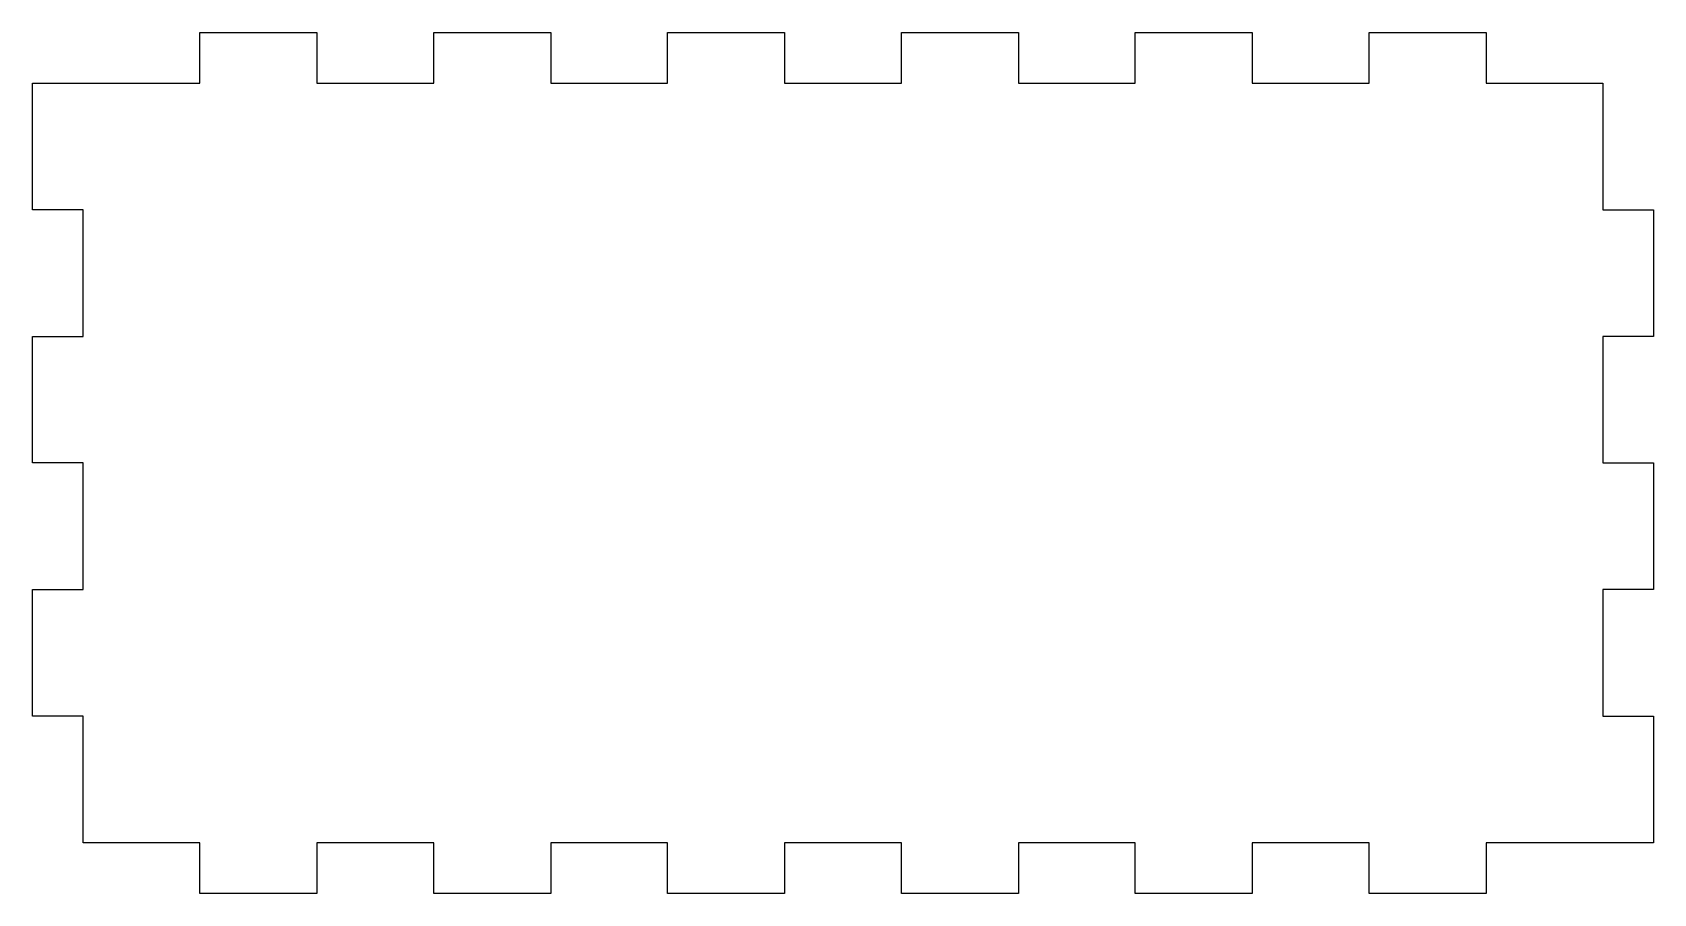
# Model space of a CAD drawing. Extents: x 0 to 128, y 0 to 68.
import ezdxf

# ---------------------------------------------------------------- set-up
doc = ezdxf.new("R2010")
doc.units = 0
doc.layers.get('0').update_dxf_attribs({"linetype": 'CONTINUOUS'})

msp = doc.modelspace()

# ---------------------------------------------------------------- linework, layer by layer
at = {"color": 9}
for p, q in [((13.23, 64), (13.23, 68)), ((13.23, 68), (22.46, 68)), ((22.46, 68), (22.46, 64)), ((31.69, 64), (31.69, 68)), ((31.69, 68), (40.92, 68)), ((40.92, 68), (40.92, 64)), ((50.15, 64), (50.15, 68)), ((50.15, 68), (59.39, 68)), ((59.39, 68), (59.39, 64)), ((68.62, 64), (68.62, 68)), ((68.62, 68), (77.85, 68)), ((77.85, 68), (77.85, 64)), ((87.08, 64), (87.08, 68)), ((87.08, 68), (96.31, 68)), ((96.31, 68), (96.31, 64)), ((105.54, 64), (105.54, 68)), ((105.54, 68), (114.77, 68)), ((114.77, 68), (114.77, 64)), ((0, 54), (0, 64)), ((0, 64), (4, 64)), ((4, 64), (13.23, 64)), ((22.46, 64), (31.69, 64)), ((40.92, 64), (50.15, 64)), ((59.39, 64), (68.62, 64)), ((77.85, 64), (87.08, 64)), ((96.31, 64), (105.54, 64)), ((114.77, 64), (124, 64)), ((124, 64), (124, 54)), ((4, 54), (0, 54)), ((4, 44), (4, 54)), ((124, 54), (128, 54)), ((128, 54), (128, 44)), ((0, 34), (0, 44)), ((0, 44), (4, 44)), ((128, 44), (124, 44)), ((124, 44), (124, 34)), ((4, 34), (0, 34)), ((4, 24), (4, 34)), ((124, 34), (128, 34)), ((128, 34), (128, 24)), ((0, 14), (0, 24)), ((0, 24), (4, 24)), ((128, 24), (124, 24)), ((124, 24), (124, 14)), ((4, 14), (0, 14)), ((4, 4), (4, 14)), ((124, 14), (128, 14)), ((128, 14), (128, 4)), ((13.23, 4), (4, 4)), ((13.23, 0), (13.23, 4)), ((31.69, 4), (22.46, 4)), ((22.46, 4), (22.46, 0)), ((31.69, 0), (31.69, 4)), ((50.15, 4), (40.92, 4)), ((40.92, 4), (40.92, 0)), ((50.15, 0), (50.15, 4)), ((68.62, 4), (59.39, 4)), ((59.39, 4), (59.39, 0)), ((68.62, 0), (68.62, 4)), ((87.08, 4), (77.85, 4)), ((77.85, 4), (77.85, 0)), ((87.08, 0), (87.08, 4)), ((105.54, 4), (96.31, 4)), ((96.31, 4), (96.31, 0)), ((105.54, 0), (105.54, 4)), ((128, 4), (114.77, 4)), ((114.77, 4), (114.77, 0)), ((22.46, 0), (13.23, 0)), ((40.92, 0), (31.69, 0)), ((59.39, 0), (50.15, 0)), ((77.85, 0), (68.62, 0)), ((96.31, 0), (87.08, 0)), ((114.77, 0), (105.54, 0))]:
    msp.add_line(p, q, dxfattribs=at)

doc.saveas('drawing.dxf')
